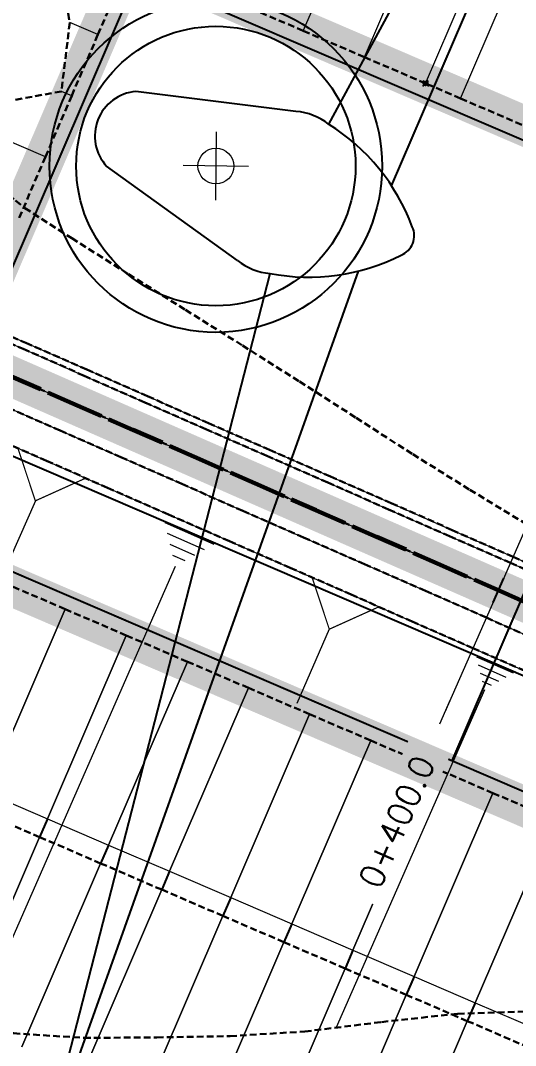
# Model space of a CAD drawing. Header units: metres. Extents: x 544752 to 548977, y 1840603 to 1844608.
# Drawn here: x 546561.9 to 546599.1, y 1842977.3 to 1843054.4 of the extents above; entities that cross this region are included whole.
import ezdxf

# ---------------------------------------------------------------- set-up
doc = ezdxf.new("R2010")
doc.units = ezdxf.units.M
doc.header["$MEASUREMENT"] = 0
for name, pattern in [('ACAD_ISO02W100', [15, 12, -3]), ('Anordnung Grundriss$0$GESTRICHELT', [0.75, 0.5, -0.25]), ('HIDDEN', [0.375, 0.25, -0.125])]:
    doc.linetypes.add(name, pattern=pattern)
doc.layers.add('Anordnung Grundriss$0$FBC-Windkraftstandort', color=7, linetype='Continuous')
doc.layers.add('C-ROAD', color=7, linetype='Continuous')
for name, color, linetype, lineweight in [('C-ROAD-CORR', 5, 'Continuous', 0), ('C-ROAD-LINK', 150, 'Continuous', 0), ('C-ROAD-MARK', 212, 'Continuous', 0), ('C-ROAD-SAMP', 150, 'HIDDEN', 0), ('C-ROAD-SAMP-TEXT', 11, 'Continuous', 0), ('C-TOPO-FEAT', 94, 'Continuous', 5), ('Line7', 7, 'Continuous', 20), ('Đường', 5, 'ACAD_ISO02W100', 5)]:
    doc.layers.add(name, color=color, linetype=linetype, lineweight=lineweight)

# ---------------------------------------------------------------- blocks, each defined once
blk = doc.blocks.new('TB')
at = {"layer": 'Anordnung Grundriss$0$FBC-Windkraftstandort', "color": 1, "ltscale": 0.2}
for points in [[(-10.81998777019106, 8.255675947305448), (15.12250261705123, 74.05831820332695), (-4.20496676957481, 8.20726143197406)], [(-1.788095016053546, 7.15279727616597), (7.801905503475439, -0.2599591668577119)], [(-13.55471174141638, 1.926911110070236), (-43.69617991058402, -62.06130993178796), (-8.986057330875326, -2.857254823657982)], [(-6.561823637711484, -3.894681809458248), (5.408672856611531, -5.798436468455307)]]:
    blk.add_lwpolyline(points, dxfattribs=at)
for radius in [12.5, 10.5]:
    blk.add_circle((-0.4049538253086098, -1.769394799566726e-07), radius, dxfattribs=at)
for centre, radius, start, end in [((-7.622540359406401, -6.806781822803728), 15.39809416823409, 77.17653577534355, 114.8721528543684), ((-4.732076631880034, 3.702092831966169), 4.535900013299203, 49.53072127350198, 83.32666914365502), ((-13.56934354316689, 5.688467169192322), 1.566850874988775, 109.753569203937, 203.5070986641775), ((-0.3943063239777871, 9.920973489072807), 15.39809416823409, 198.3885146922844, 236.0841317587088), ((5.255764486247074, -2.446054412040226), 3.355867467446221, 272.6115568943306, 40.6491106862503), ((-6.06643627073862, 0.6140852440266684), 4.535900013299203, 229.9339983899763, 263.7299463568506)]:
    blk.add_arc(centre, radius, start, end, dxfattribs=at)
at = {"layer": 'Defpoints', "color": 5, "linetype": 'Anordnung Grundriss$0$GESTRICHELT', "lineweight": 5, "ltscale": 0.2}
blk.add_circle((-0.4049538253086098, -1.769394799566726e-07), 105.7280000291212, dxfattribs=at)
at = {"layer": 'Line7', "color": 4, "lineweight": 5}
for p, q in [((-0.5244118781039901, -2.569911957706623), (-0.2854998004833647, 2.569911956798919)), ((-2.867927784586925, 0.1144851930557564), (2.058016105533909, -0.114485193032138))]:
    blk.add_line(p, q, dxfattribs=at)
at = {"layer": 'Line7', "color": 1}
blk.add_circle((-0.4049558392936774, 1.180922026833287e-11), 1.345282026622352, dxfattribs=at)
blk = doc.blocks.new('GFERFERF')
blk.add_lwpolyline([(467513.3739784134, 1441358.465170017), (467628.3739784134, 1441358.465170017), (467628.3739784134, 1441366.465170017), (467513.3739784134, 1441366.465170017)], close=True)
blk = doc.blocks.new('VƯERFEWRFER')
blk.add_lwpolyline([(467558.3739784134, 1441403.465170017), (467513.3739784134, 1441403.465170017), (467513.3739784134, 1441358.465170017), (467558.3739784134, 1441358.465170017)], close=True)
blk = doc.blocks.new('fcwdăed')
at = {"xscale": -1, "rotation": 19.89216182940478}
for name, p in [('GFERFERF', (1396356.812540187, 242240.5363757809, -3.31594075425429)), ('VƯERFEWRFER', (1396369.401823998, 242205.7439925189, -3.31594075425429))]:
    blk.add_blockref(name, p, dxfattribs=at)

msp = doc.modelspace()

# ---------------------------------------------------------------- linework, layer by layer
at = {"layer": 'C-ROAD', "color": 1, "linetype": 'ACAD_ISO02W100', "lineweight": 60, "ltscale": 0.1, "const_width": 3, "flags": 128}
for points in [[(546592.3027047494, 1843049.640661903), (546571.1078057286, 1843058.752731403)], [(546569.7941450139, 1843058.228999099), (546552.020755786, 1843016.887656167)], [(546612.9873086151, 1843040.747977499), (546592.3027047494, 1843049.640661903)]]:
    msp.add_lwpolyline(points, dxfattribs=at)
at = {"layer": 'C-ROAD', "color": 1, "linetype": 'ACAD_ISO02W100', "lineweight": 60, "ltscale": 0.2}
msp.add_polyline3d([(546510.2898239484, 1843048.314122995, 570.1356503180411), (546515.1539321676, 1843047.162433994, 569.4823669075547), (546519.9070991278, 1843045.6153916, 568.8290834970683), (546523.169546673, 1843044.294615997, 568.3691521608006), (546524.5246146634, 1843043.699853983, 568.1758000865818), (546529.1030162234, 1843041.690316933, 567.5225166760953), (546533.6814177835, 1843039.680779883, 566.8692332656088), (546538.2598193435, 1843037.671242833, 566.2159498551224), (546542.8382209035, 1843035.661705783, 565.562666444636), (546547.4166224636, 1843033.652168733, 564.9093830341495), (546551.9950240236, 1843031.642631683, 564.256099623663), (546556.5734255837, 1843029.633094633, 563.6028162131765), (546557.3531223484, 1843029.290872677, 563.4915627647889), (546561.1518271437, 1843027.623557583, 563.3878530993622), (546565.7302287037, 1843025.614020533, 563.2628566809576), (546570.3086302638, 1843023.604483483, 563.1378602625529), (546574.8870318237, 1843021.594946433, 563.0128638441482), (546579.4654333838, 1843019.585409384, 562.8878674257436), (546584.0438349439, 1843017.575872333, 562.762871007339), (546588.6222365039, 1843015.566335284, 562.6378745889343), (546593.200638064, 1843013.556798234, 562.5128781705297), (546597.779039624, 1843011.547261184, 562.3878817521249), (546602.357441184, 1843009.537724134, 562.2628853337203)], dxfattribs=at)
at = {"layer": 'C-ROAD-CORR', "color": 160, "linetype": 'Continuous'}
for p, q in [((546583.1157396538, 1843053.590303955, 563.5897972388234), (546586.2754532947, 1843060.939876031, 571.5897972388234)), ((546583.1157396538, 1843053.590303955, 563.5897972388234), (546586.2754532947, 1843060.939876031, 571.5897972388234)), ((546583.1157396538, 1843053.590303955, 563.5897972388234), (546586.2754532947, 1843060.939876031, 571.5897972388234)), ((546587.7092222016, 1843051.615482929, 563.4647972388235), (546590.8689358425, 1843058.965055005, 571.4647972388235)), ((546587.7092222016, 1843051.615482929, 563.4647972388235), (546590.8689358425, 1843058.965055005, 571.4647972388235)), ((546587.7092222016, 1843051.615482929, 563.4647972388235), (546590.8689358425, 1843058.965055005, 571.4647972388235)), ((546592.3027047497, 1843049.640661903, 563.339797238817), (546595.4624183903, 1843056.99023398, 571.3397972388236)), ((546592.3027047497, 1843049.640661903, 563.339797238817), (546595.4624183903, 1843056.99023398, 571.3397972388236)), ((546592.3027047497, 1843049.640661903, 563.339797238817), (546595.4624183903, 1843056.99023398, 571.3397972388236)), ((546594.9355994193, 1843048.508732981, 563.2681496750678), (546598.0953130599, 1843055.858305058, 571.2681496750678)), ((546594.9355994193, 1843048.508732981, 563.2681496750678), (546598.0953130599, 1843055.858305058, 571.2681496750678)), ((546594.9355994193, 1843048.508732981, 563.2681496750678), (546598.0953130599, 1843055.858305058, 571.2681496750678)), ((546567.6776966831, 1843053.306087935, 563.9415627647685), (546565.5583771117, 1843054.217221657, 566.2484394637728)), ((546567.6776966831, 1843053.306087935, 563.9415627647685), (546565.5583771117, 1843054.217221657, 566.2484394637728)), ((546567.6776966831, 1843053.306087935, 563.9415627647685), (546565.5583771117, 1843054.217221657, 566.2484394637728)), ((546567.6776966831, 1843053.306087935, 563.9415627647685), (546565.5583771117, 1843054.217221657, 566.2484394637728)), ((546565.7028756577, 1843048.712605387, 563.9415627647686), (546564.9336748666, 1843049.043298686, 563.3833800329256)), ((546565.7028756577, 1843048.712605387, 563.9415627647686), (546564.9336748666, 1843049.043298686, 563.3833800329256)), ((546565.7028756577, 1843048.712605387, 563.9415627647686), (546564.9336748666, 1843049.043298686, 563.3833800329256)), ((546565.7028756577, 1843048.712605387, 563.9415627647686), (546564.9336748666, 1843049.043298686, 563.3833800329256)), ((546563.7280546324, 1843044.119122839, 563.9415627647687), (546556.0633788602, 1843047.414305244, 558.3795694461543)), ((546563.7280546324, 1843044.119122839, 563.9415627647687), (546556.0633788602, 1843047.414305244, 558.3795694461543)), ((546563.7280546324, 1843044.119122839, 563.9415627647687), (546556.0633788602, 1843047.414305244, 558.3795694461543)), ((546563.7280546324, 1843044.119122839, 563.9415627647687), (546556.0633788602, 1843047.414305244, 558.3795694461543)), ((546562.9710932935, 1843018.26675894, 561.4769229938769), (546560.4842515695, 1843012.600896731, 557.3518572659156)), ((546576.423814622, 1843014.996718539, 562.7949730767959), (546572.7195783514, 1843016.622569817, 562.7949730767959)), ((546575.6898098751, 1843014.582577236, 562.3454910878667), (546572.9116326722, 1843015.801965695, 562.3454910878667)), ((546574.9558051283, 1843014.168435934, 561.8960090989374), (546573.1036869929, 1843014.981361574, 561.8960090989374)), ((546574.2218003814, 1843013.754294632, 561.4465271100081), (546573.2957413137, 1843014.160757452, 561.4465271100081)), ((546573.4877956345, 1843013.34015333, 560.9970451210788), (546558.5590879509, 1842979.327534082, 536.2339490910346)), ((546565.2112792467, 1843010.128313393, 563.5718681070715), (546559.2868161706, 1842996.34786575, 553.5718681070715)), ((546559.2868161706, 1842996.34786575, 553.5718681070715), (546565.2112792467, 1843010.128313393, 563.5718681070715)), ((546565.2112792467, 1843010.128313393, 563.5718681070715), (546559.2868161706, 1842996.34786575, 553.5718681070715)), ((546569.8047617946, 1843008.153492368, 563.4468681070712), (546563.8802987185, 1842994.373044724, 553.4468681070712)), ((546563.8802987185, 1842994.373044724, 553.4468681070712), (546569.8047617946, 1843008.153492368, 563.4468681070712)), ((546569.8047617946, 1843008.153492368, 563.4468681070712), (546563.8802987185, 1842994.373044724, 553.4468681070712)), ((546585.0664294888, 1843008.618486368, 560.9045549192265), (546582.6162830797, 1843003.036228434, 556.8403577962592)), ((546574.3982443425, 1843006.178671343, 563.3218681070709), (546568.4737812664, 1842992.398223699, 553.3218681070709)), ((546568.4737812664, 1842992.398223699, 553.3218681070709), (546574.3982443425, 1843006.178671343, 563.3218681070709)), ((546574.3982443425, 1843006.178671343, 563.3218681070709), (546568.4737812664, 1842992.398223699, 553.3218681070709)), ((546598.9154989881, 1843005.311164972, 562.2837935834183), (546596.1491239086, 1843006.525373281, 562.2837935834183)), ((546598.3673340516, 1843005.001878498, 561.9481141931343), (546596.2925527421, 1843005.912534729, 561.9481141931343)), ((546597.8191691152, 1843004.692592023, 561.6124348028503), (546596.4359815755, 1843005.299696177, 561.6124348028503)), ((546597.2710041788, 1843004.383305548, 561.2767554125663), (546596.5794104089, 1843004.686857625, 561.2767554125663)), ((546578.9917268904, 1843004.203850317, 563.1968681070707), (546573.0672638143, 1842990.423402674, 553.1968681070707)), ((546573.0672638143, 1842990.423402674, 553.1968681070707), (546578.9917268904, 1843004.203850317, 563.1968681070707)), ((546578.9917268904, 1843004.203850317, 563.1968681070707), (546573.0672638143, 1842990.423402674, 553.1968681070707)), ((546583.5852094382, 1843002.229029292, 563.0718681070705), (546577.6607463621, 1842988.448581648, 553.0718681070705)), ((546577.6607463621, 1842988.448581648, 553.0718681070705), (546583.5852094382, 1843002.229029292, 563.0718681070705)), ((546583.5852094382, 1843002.229029292, 563.0718681070705), (546577.6607463621, 1842988.448581648, 553.0718681070705)), ((546588.1786919861, 1843000.254208267, 562.9468681070703), (546582.25422891, 1842986.473760623, 552.9468681070703)), ((546582.25422891, 1842986.473760623, 552.9468681070703), (546588.1786919861, 1843000.254208267, 562.9468681070703)), ((546588.1786919861, 1843000.254208267, 562.9468681070703), (546582.25422891, 1842986.473760623, 552.9468681070703)), ((546592.772174534, 1842998.279387241, 562.8218681070699), (546586.8477114579, 1842984.498939597, 552.8218681070699)), ((546586.8477114579, 1842984.498939597, 552.8218681070699), (546592.772174534, 1842998.279387241, 562.8218681070699)), ((546592.772174534, 1842998.279387241, 562.8218681070699), (546586.8477114579, 1842984.498939597, 552.8218681070699)), ((546597.365657082, 1842996.304566216, 562.6968681070697), (546591.4411940058, 1842982.524118572, 552.6968681070697)), ((546591.4411940058, 1842982.524118572, 552.6968681070697), (546597.365657082, 1842996.304566216, 562.6968681070697)), ((546597.365657082, 1842996.304566216, 562.6968681070697), (546591.4411940058, 1842982.524118572, 552.6968681070697)), ((546563.8802987185, 1842994.373044724, 553.4468681070712), (546563.2878524109, 1842992.99499996, 553.4768681070711)), ((546563.8802987185, 1842994.373044724, 553.4468681070712), (546563.2878524109, 1842992.99499996, 553.4768681070711)), ((546601.9591396298, 1842994.32974519, 562.5718681070695), (546596.0346765537, 1842980.549297547, 552.5718681070695)), ((546596.0346765537, 1842980.549297547, 552.5718681070695), (546601.9591396298, 1842994.32974519, 562.5718681070695)), ((546601.9591396298, 1842994.32974519, 562.5718681070695), (546596.0346765537, 1842980.549297547, 552.5718681070695)), ((546563.2878524109, 1842992.99499996, 553.4768681070711), (546557.3633893348, 1842979.214552316, 543.4768681070711)), ((546557.3633893348, 1842979.214552316, 543.4768681070711), (546563.2878524109, 1842992.99499996, 553.4768681070711)), ((546563.2878524109, 1842992.99499996, 553.4768681070711), (546557.3633893348, 1842979.214552316, 543.4768681070711)), ((546568.4737812664, 1842992.398223699, 553.3218681070709), (546567.8813349588, 1842991.020178935, 553.3518681070709)), ((546568.4737812664, 1842992.398223699, 553.3218681070709), (546567.8813349588, 1842991.020178935, 553.3518681070709)), ((546567.8813349588, 1842991.020178935, 553.3518681070709), (546561.9568718827, 1842977.239731291, 543.3518681070709)), ((546561.9568718827, 1842977.239731291, 543.3518681070709), (546567.8813349588, 1842991.020178935, 553.3518681070709)), ((546567.8813349588, 1842991.020178935, 553.3518681070709), (546561.9568718827, 1842977.239731291, 543.3518681070709)), ((546573.0672638143, 1842990.423402674, 553.1968681070707), (546572.4748175067, 1842989.045357909, 553.2268681070707)), ((546573.0672638143, 1842990.423402674, 553.1968681070707), (546572.4748175067, 1842989.045357909, 553.2268681070707)), ((546572.4748175067, 1842989.045357909, 553.2268681070707), (546566.5503544306, 1842975.264910266, 543.2268681070707)), ((546566.5503544306, 1842975.264910266, 543.2268681070707), (546572.4748175067, 1842989.045357909, 553.2268681070707)), ((546572.4748175067, 1842989.045357909, 553.2268681070707), (546566.5503544306, 1842975.264910266, 543.2268681070707)), ((546577.6607463621, 1842988.448581648, 553.0718681070705), (546577.0683000545, 1842987.070536884, 553.1018681070705)), ((546577.6607463621, 1842988.448581648, 553.0718681070705), (546577.0683000545, 1842987.070536884, 553.1018681070705)), ((546577.0683000545, 1842987.070536884, 553.1018681070705), (546571.1438369784, 1842973.29008924, 543.1018681070705)), ((546571.1438369784, 1842973.29008924, 543.1018681070705), (546577.0683000545, 1842987.070536884, 553.1018681070705)), ((546577.0683000545, 1842987.070536884, 553.1018681070705), (546571.1438369784, 1842973.29008924, 543.1018681070705)), ((546582.25422891, 1842986.473760623, 552.9468681070703), (546581.6617826024, 1842985.095715859, 552.9768681070702)), ((546582.25422891, 1842986.473760623, 552.9468681070703), (546581.6617826024, 1842985.095715859, 552.9768681070702)), ((546581.6617826024, 1842985.095715859, 552.9768681070702), (546575.7373195263, 1842971.315268215, 542.9768681070702)), ((546575.7373195263, 1842971.315268215, 542.9768681070702), (546581.6617826024, 1842985.095715859, 552.9768681070702)), ((546581.6617826024, 1842985.095715859, 552.9768681070702), (546575.7373195263, 1842971.315268215, 542.9768681070702)), ((546586.8477114579, 1842984.498939597, 552.8218681070699), (546586.2552651503, 1842983.120894833, 552.8518681070699)), ((546586.8477114579, 1842984.498939597, 552.8218681070699), (546586.2552651503, 1842983.120894833, 552.8518681070699)), ((546586.2552651503, 1842983.120894833, 552.8518681070699), (546580.3308020742, 1842969.340447189, 542.8518681070699)), ((546580.3308020742, 1842969.340447189, 542.8518681070699), (546586.2552651503, 1842983.120894833, 552.8518681070699)), ((546586.2552651503, 1842983.120894833, 552.8518681070699), (546580.3308020742, 1842969.340447189, 542.8518681070699)), ((546591.4411940058, 1842982.524118572, 552.6968681070697), (546590.8487476982, 1842981.146073808, 552.7268681070697)), ((546591.4411940058, 1842982.524118572, 552.6968681070697), (546590.8487476982, 1842981.146073808, 552.7268681070697)), ((546590.8487476982, 1842981.146073808, 552.7268681070697), (546584.9242846221, 1842967.365626164, 542.7268681070697)), ((546584.9242846221, 1842967.365626164, 542.7268681070697), (546590.8487476982, 1842981.146073808, 552.7268681070697)), ((546590.8487476982, 1842981.146073808, 552.7268681070697), (546584.9242846221, 1842967.365626164, 542.7268681070697)), ((546596.0346765537, 1842980.549297547, 552.5718681070695), (546595.4422302461, 1842979.171252782, 552.6018681070694)), ((546596.0346765537, 1842980.549297547, 552.5718681070695), (546595.4422302461, 1842979.171252782, 552.6018681070694)), ((546595.4422302461, 1842979.171252782, 552.6018681070694), (546589.51776717, 1842965.390805139, 542.6018681070694)), ((546589.51776717, 1842965.390805139, 542.6018681070694), (546595.4422302461, 1842979.171252782, 552.6018681070694)), ((546595.4422302461, 1842979.171252782, 552.6018681070694), (546589.51776717, 1842965.390805139, 542.6018681070694))]:
    msp.add_line(p, q, dxfattribs=at)
at = {"layer": 'C-ROAD-CORR', "color": 5, "linetype": 'Anordnung Grundriss$0$GESTRICHELT', "lineweight": 30, "extrusion": (0.222938119189714, 0.5079280487408788, -0.8320502943418964), "const_width": 0.1, "elevation": 1057503.215783902}
msp.add_lwpolyline([(240248.5285570688, 1587270.750322237), (240245.7462795647, 1587267.040618898), (240242.9640020609, 1587270.750322237)], dxfattribs=at)
at = {"layer": 'C-ROAD-CORR', "color": 5, "linetype": 'Anordnung Grundriss$0$GESTRICHELT', "lineweight": 30, "extrusion": (0.2229381191722767, 0.5079280487588052, -0.8320502943356252), "const_width": 0.1, "elevation": 1057503.717310872}
msp.add_lwpolyline([(240224.3774461104, 1587270.415982993), (240221.63622331, 1587266.761019259), (240218.8950005094, 1587270.415982993)], dxfattribs=at)
at = {"layer": 'C-ROAD-CORR', "color": 1, "linetype": 'Anordnung Grundriss$0$GESTRICHELT', "lineweight": 30}
for points in [[(546612.9604910426, 1843097.691183741, 608.2927300756255), (546608.1721731345, 1843099.212812899, 607.9244312964876), (546603.3371318892, 1843100.62576242, 607.4378348672623), (546598.4944991714, 1843102.021053988, 606.9320177784693), (546593.5381427865, 1843103.151821494, 606.1382665790724), (546592.4999079177, 1843103.34889002, 605.935038580672), (546590.4454271956, 1843103.732517204, 605.5270032718356), (546581.0765554331, 1843101.799887237, 602.2117212999026), (546573.1077186902, 1843099.831204151, 599.110510714336), (546566.3474238915, 1843094.793202135, 595.7351468458039), (546563.4420546901, 1843082.013226568, 585.2413482876593), (546562.6071590261, 1843078.165254784, 581.8816259860539), (546563.177970663, 1843072.791869225, 578.2141790819768), (546562.7519351213, 1843068.500316593, 574.7778188044323), (546562.740509864, 1843065.337260554, 572.4179529329275), (546564.1960367286, 1843062.108874499, 570.7349624257695), (546564.4673319136, 1843060.51909216, 569.7397921524451), (546564.5552865973, 1843060.090962104, 569.4898924447388), (546565.5583771116, 1843054.217221657, 566.2484394637728)], [(546592.3027047494, 1843049.640661903, 563.3397972388236), (546587.7092222016, 1843051.615482929, 563.4647972388235), (546583.1157396538, 1843053.590303955, 563.5897972388234), (546578.522257106, 1843055.56512498, 563.7147972388233), (546573.9287745582, 1843057.539946006, 563.8397972388232), (546572.9809941716, 1843057.947413894, 563.865588682916), (546571.1078057287, 1843058.752731403, 563.9165627647726), (546570.9422753596, 1843058.807359153, 563.9209039692154), (546570.7697737601, 1843058.832412938, 563.9251132683565), (546570.5955423034, 1843058.827131512, 563.9290627647749), (546570.4248749241, 1843058.791675347, 563.9326324550157), (546570.3425068589, 1843058.762933293, 563.9341731654365), (546570.2629572642, 1843058.727121761, 563.9357138758526), (546570.1147091099, 1843058.635432183, 563.938213399868), (546569.9846349063, 1843058.519392554, 563.940055080292), (546569.8766868922, 1843058.382528679, 563.9411829585952), (546569.7941450138, 1843058.228999099, 563.9415627647686), (546569.6525177084, 1843057.899570483, 563.9415627647684), (546567.677696683, 1843053.306087935, 563.9415627647685)], [(546599.5290819672, 1843046.533911955, 563.1431496750679), (546594.9355994193, 1843048.508732981, 563.2681496750678), (546592.3027047499, 1843049.640661903, 563.339797238817)]]:
    msp.add_polyline3d(points, dxfattribs=at)
at = {"layer": 'C-ROAD-CORR', "color": 11, "linetype": 'Anordnung Grundriss$0$GESTRICHELT', "lineweight": 30}
for points in [[(546564.5552865973, 1843060.090962104, 569.4898924447388), (546565.5583771116, 1843054.217221657, 566.2484394637728), (546564.9336748666, 1843049.043298686, 563.3833800329256), (546556.0633788601, 1843047.414305244, 558.3795694461543), (546544.7683233784, 1843046.827759649, 552.646193758039), (546542.3350326542, 1843042.431381497, 552.3134979628028), (546540.4243241801, 1843037.810335806, 552.3600222505381), (546538.4107080176, 1843033.233531988, 552.331869945198), (546535.8999066666, 1843028.870477052, 551.9429273363118), (546533.4007632545, 1843024.892726908, 551.4596703990485), (546531.687342644, 1843021.502279471, 551.0814744407771), (546530.3563009577, 1843017.780490037, 550.5568286111123), (546530.2933916277, 1843017.567969676, 550.522238389762), (546529.3553282431, 1843013.707062351, 549.802836053823), (546529.0464543184, 1843009.30796481, 548.99913863796), (546529.1575253448, 1843007.011276189, 548.5626459609649), (546529.4523526886, 1843004.661282528, 548.0967757293935), (546530.6208285121, 1842999.834921255, 547.0593046277392), (546532.5063509085, 1842994.7821013, 545.7459277052527), (546533.8965479224, 1842987.462622556, 543.501876179733), (546537.5287413171, 1842980.646997075, 540.6312334398791), (546540.2655147465, 1842977.42259827, 539.2823278587857), (546543.6474178956, 1842972.629613598, 537.1122827916754)], [(546569.6525177084, 1843057.899570483, 563.9415627647684), (546567.677696683, 1843053.306087935, 563.9415627647685), (546565.7028756577, 1843048.712605387, 563.9415627647686), (546563.7280546323, 1843044.119122839, 563.9415627647687), (546561.753233607, 1843039.525640291, 563.9415627647688)], [(546540.8825128835, 1843056.087297514, 557.1202008230815), (546545.3272635416, 1843053.773258739, 556.68861176047), (546549.4175929506, 1843050.651729105, 556.8449213707095), (546553.4330044765, 1843047.359511324, 557.1255015321723), (546557.4537739962, 1843044.079500857, 557.397194084553), (546561.4875278807, 1843040.829073142, 557.6473487330173), (546562.1744717436, 1843040.275528866, 557.6899497952638), (546565.7065220107, 1843038.000685034, 558.0285551532726), (546569.9832140174, 1843035.303752104, 558.404021521146), (546574.2642166673, 1843032.616640269, 558.7723375801361), (546578.5489261266, 1843029.937973793, 559.1345049434694), (546582.8252838996, 1843027.240279366, 559.5105257239229), (546587.0854482522, 1843024.505690878, 559.9134074511579), (546591.3447699572, 1843021.769182557, 560.3176869255288), (546595.6315164574, 1843019.095157145, 560.6764753336654), (546599.9434467303, 1843016.478508842, 560.9934899865158)], [(546592.3027047494, 1843049.640661903, 563.3397972388236), (546587.7092222016, 1843051.615482929, 563.4647972388235), (546583.1157396538, 1843053.590303955, 563.5897972388234), (546578.522257106, 1843055.56512498, 563.7147972388233)], [(546599.5290819672, 1843046.533911955, 563.1431496750679), (546594.9355994193, 1843048.508732981, 563.2681496750678), (546592.3027047499, 1843049.640661903, 563.339797238817)], [(546520.8649011556, 1843048.19320371, 569.1915834970683), (546524.2747920504, 1843046.812736855, 568.7316521608006), (546525.629860041, 1843046.217974841, 568.5383000865819), (546530.2082616009, 1843044.208437791, 567.8850166760953), (546534.786663161, 1843042.198900741, 567.2317332656089), (546539.365064721, 1843040.189363691, 566.5784498551225), (546543.943466281, 1843038.179826641, 565.925166444636), (546548.5218678411, 1843036.170289591, 565.2718830341496), (546553.1002694011, 1843034.160752541, 564.618599623663), (546557.6786709612, 1843032.151215491, 563.9653162131766), (546558.458367726, 1843031.808993535, 563.854062764789), (546562.2570725213, 1843030.141678441, 563.7503530993623), (546566.8354740812, 1843028.132141392, 563.6253566809577), (546571.4138756413, 1843026.122604341, 563.5003602625529), (546575.9922772013, 1843024.113067291, 563.3753638441483), (546580.5706787613, 1843022.103530242, 563.2503674257437), (546585.1490803214, 1843020.093993192, 563.125371007339), (546589.7274818814, 1843018.084456142, 563.0003745889344), (546594.3058834415, 1843016.074919092, 562.8753781705298), (546598.8842850015, 1843014.065382042, 562.750381752125), (546603.4626865615, 1843012.055844992, 562.6253853337204)], [(546513.8705910378, 1843042.589083413, 569.7648669075547), (546518.252713807, 1843041.162807046, 569.1115834970683), (546521.2604864755, 1843039.945134514, 568.6516521608006), (546522.615554466, 1843039.350372501, 568.4583000865819), (546527.193956026, 1843037.340835451, 567.8050166760953), (546531.7723575861, 1843035.331298401, 567.1517332656089), (546536.350759146, 1843033.321761351, 566.4984498551224), (546540.9291607061, 1843031.312224301, 565.845166444636), (546545.5075622662, 1843029.302687251, 565.1918830341496), (546550.0859638262, 1843027.293150201, 564.538599623663), (546554.6643653862, 1843025.283613151, 563.8853162131766), (546555.444062151, 1843024.941391195, 563.7740627647889), (546559.2427669463, 1843023.274076101, 563.6703530993623), (546563.8211685063, 1843021.264539051, 563.5453566809576), (546568.3995700664, 1843019.255002001, 563.4203602625529), (546572.9779716263, 1843017.245464951, 563.2953638441483), (546577.5563731864, 1843015.235927901, 563.1703674257436), (546582.1347747465, 1843013.226390851, 563.045371007339), (546586.7131763065, 1843011.216853802, 562.9203745889344), (546591.2915778665, 1843009.207316752, 562.7953781705297), (546595.8699794266, 1843007.197779702, 562.670381752125), (546600.4483809866, 1843005.188242652, 562.5453853337203)], [(546560.6177966986, 1843012.103134419, 563.6968681070717), (546565.2112792465, 1843010.128313394, 563.5718681070715), (546569.8047617944, 1843008.153492368, 563.4468681070712), (546574.3982443423, 1843006.178671343, 563.3218681070709), (546578.9917268901, 1843004.203850317, 563.1968681070707), (546583.585209438, 1843002.229029292, 563.0718681070705), (546588.1786919859, 1843000.254208267, 562.9468681070703), (546592.7721745338, 1842998.279387241, 562.8218681070699), (546597.3656570817, 1842996.304566216, 562.6968681070697), (546601.9591396296, 1842994.329745191, 562.5718681070695)], [(546558.6943698628, 1842994.969820986, 553.6018681070715), (546563.2878524107, 1842992.99499996, 553.4768681070711), (546567.8813349586, 1842991.020178935, 553.3518681070709), (546572.4748175064, 1842989.045357909, 553.2268681070707), (546577.0683000543, 1842987.070536884, 553.1018681070705), (546581.6617826022, 1842985.095715859, 552.9768681070702), (546586.2552651501, 1842983.120894833, 552.8518681070699), (546590.848747698, 1842981.146073808, 552.7268681070697), (546595.4422302459, 1842979.171252783, 552.6018681070694), (546600.0357127938, 1842977.196431757, 552.4768681070692)], [(546561.3220660336, 1842978.248713759, 536.2415993407658), (546566.6299062514, 1842977.901083409, 537.3265642876789), (546572.1069242371, 1842977.93889694, 538.6921540147998), (546577.6081288699, 1842978.03181579, 540.0978635082614), (546583.2228840406, 1842978.383440973, 541.6919257334191), (546588.9952717625, 1842979.094206147, 543.5474620317977), (546594.7312429537, 1842979.722002211, 545.3425921604966), (546600.272669417, 1842979.906559925, 546.8150198908478)]]:
    msp.add_polyline3d(points, dxfattribs=at)
at = {"layer": 'C-ROAD-CORR', "color": 92, "linetype": 'Anordnung Grundriss$0$GESTRICHELT', "lineweight": 30}
for points in [[(546540.8825128835, 1843056.087297514, 557.1202008230815), (546545.3272635416, 1843053.773258739, 556.68861176047), (546549.4175929506, 1843050.651729105, 556.8449213707095), (546553.4330044765, 1843047.359511324, 557.1255015321723), (546557.4537739962, 1843044.079500857, 557.397194084553), (546561.4875278807, 1843040.829073142, 557.6473487330173), (546562.1744717436, 1843040.275528866, 557.6899497952638), (546565.7065220107, 1843038.000685034, 558.0285551532726), (546569.9832140174, 1843035.303752104, 558.404021521146), (546574.2642166673, 1843032.616640269, 558.7723375801361), (546578.5489261266, 1843029.937973793, 559.1345049434694), (546582.8252838996, 1843027.240279366, 559.5105257239229), (546587.0854482522, 1843024.505690878, 559.9134074511579), (546591.3447699572, 1843021.769182557, 560.3176869255288), (546595.6315164574, 1843019.095157145, 560.6764753336654), (546599.9434467303, 1843016.478508842, 560.9934899865158), (546604.2526503742, 1843013.855648361, 561.3150274533954), (546608.6352270654, 1843011.399956369, 561.5148568763856), (546613.0383350936, 1843008.991041672, 561.6806298032433), (546617.4635398065, 1843006.632470657, 561.8097497035255), (546621.902155866, 1843004.304455203, 561.9166234409277), (546626.3573606667, 1843002.014234482, 561.9959804898577)], [(546564.9336748666, 1843049.043298686, 563.3833800329256), (546556.0633788601, 1843047.414305244, 558.3795694461543), (546544.7683233784, 1843046.827759649, 552.646193758039), (546542.3350326542, 1843042.431381497, 552.3134979628028), (546540.4243241801, 1843037.810335806, 552.3600222505381), (546538.4107080176, 1843033.233531988, 552.331869945198), (546535.8999066666, 1843028.870477052, 551.9429273363118), (546533.4007632545, 1843024.892726908, 551.4596703990485), (546531.687342644, 1843021.502279471, 551.0814744407771), (546530.3563009577, 1843017.780490037, 550.5568286111123), (546530.2933916277, 1843017.567969676, 550.522238389762), (546529.3553282431, 1843013.707062351, 549.802836053823), (546529.0464543184, 1843009.30796481, 548.99913863796), (546529.1575253448, 1843007.011276189, 548.5626459609649), (546529.4523526886, 1843004.661282528, 548.0967757293935), (546530.6208285121, 1842999.834921255, 547.0593046277392), (546532.5063509085, 1842994.7821013, 545.7459277052527), (546533.8965479224, 1842987.462622556, 543.501876179733), (546537.5287413171, 1842980.646997075, 540.6312334398791), (546540.2655147465, 1842977.42259827, 539.2823278587857), (546543.6474178956, 1842972.629613598, 537.1122827916754)], [(546520.8649011556, 1843048.19320371, 569.1915834970683), (546524.2747920504, 1843046.812736855, 568.7316521608006), (546525.629860041, 1843046.217974841, 568.5383000865819), (546530.2082616009, 1843044.208437791, 567.8850166760953), (546534.786663161, 1843042.198900741, 567.2317332656089), (546539.365064721, 1843040.189363691, 566.5784498551225), (546543.943466281, 1843038.179826641, 565.925166444636), (546548.5218678411, 1843036.170289591, 565.2718830341496), (546553.1002694011, 1843034.160752541, 564.618599623663), (546557.6786709612, 1843032.151215491, 563.9653162131766), (546558.458367726, 1843031.808993535, 563.854062764789), (546562.2570725213, 1843030.141678441, 563.7503530993623), (546566.8354740812, 1843028.132141392, 563.6253566809577), (546571.4138756413, 1843026.122604341, 563.5003602625529), (546575.9922772013, 1843024.113067291, 563.3753638441483), (546580.5706787613, 1843022.103530242, 563.2503674257437), (546585.1490803214, 1843020.093993192, 563.125371007339), (546589.7274818814, 1843018.084456142, 563.0003745889344), (546594.3058834415, 1843016.074919092, 562.8753781705298), (546598.8842850015, 1843014.065382042, 562.750381752125), (546603.4626865615, 1843012.055844992, 562.6253853337204)], [(546565.7028756577, 1843048.712605387, 563.9415627647686), (546563.7280546323, 1843044.119122839, 563.9415627647687), (546561.753233607, 1843039.525640291, 563.9415627647688)], [(546513.8705910378, 1843042.589083413, 569.7648669075547), (546518.252713807, 1843041.162807046, 569.1115834970683), (546521.2604864755, 1843039.945134514, 568.6516521608006), (546522.615554466, 1843039.350372501, 568.4583000865819), (546527.193956026, 1843037.340835451, 567.8050166760953), (546531.7723575861, 1843035.331298401, 567.1517332656089), (546536.350759146, 1843033.321761351, 566.4984498551224), (546540.9291607061, 1843031.312224301, 565.845166444636), (546545.5075622662, 1843029.302687251, 565.1918830341496), (546550.0859638262, 1843027.293150201, 564.538599623663), (546554.6643653862, 1843025.283613151, 563.8853162131766), (546555.444062151, 1843024.941391195, 563.7740627647889), (546559.2427669463, 1843023.274076101, 563.6703530993623), (546563.8211685063, 1843021.264539051, 563.5453566809576), (546568.3995700664, 1843019.255002001, 563.4203602625529), (546572.9779716263, 1843017.245464951, 563.2953638441483), (546577.5563731864, 1843015.235927901, 563.1703674257436), (546582.1347747465, 1843013.226390851, 563.045371007339), (546586.7131763065, 1843011.216853802, 562.9203745889344), (546591.2915778665, 1843009.207316752, 562.7953781705297), (546595.8699794266, 1843007.197779702, 562.670381752125), (546600.4483809866, 1843005.188242652, 562.5453853337203)], [(546560.6177966986, 1843012.103134419, 563.6968681070717), (546565.2112792465, 1843010.128313394, 563.5718681070715), (546569.8047617944, 1843008.153492368, 563.4468681070712), (546574.3982443423, 1843006.178671343, 563.3218681070709), (546578.9917268901, 1843004.203850317, 563.1968681070707), (546583.585209438, 1843002.229029292, 563.0718681070705), (546588.1786919859, 1843000.254208267, 562.9468681070703), (546592.7721745338, 1842998.279387241, 562.8218681070699), (546597.3656570817, 1842996.304566216, 562.6968681070697), (546601.9591396296, 1842994.329745191, 562.5718681070695)]]:
    msp.add_polyline3d(points, dxfattribs=at)
at = {"layer": 'C-ROAD-CORR', "color": 5, "linetype": 'Anordnung Grundriss$0$GESTRICHELT', "lineweight": 30}
for points in [[(546505.5928886773, 1843051.299276245, 571.1714337285276), (546510.7178623306, 1843050.52303294, 570.5181503180412), (546515.7618305975, 1843049.328757954, 569.8648669075548), (546520.6907553324, 1843047.724510599, 569.2115834970683), (546524.0738383455, 1843046.354896699, 568.7516521608006), (546525.428906336, 1843045.760134685, 568.5583000865819), (546530.0073078959, 1843043.750597635, 567.9050166760953), (546534.585709456, 1843041.741060585, 567.2517332656089), (546539.164111016, 1843039.731523535, 566.5984498551225), (546543.742512576, 1843037.721986485, 565.945166444636), (546548.3209141361, 1843035.712449435, 565.2918830341496), (546552.8993156961, 1843033.702912385, 564.638599623663), (546557.4777172562, 1843031.693375335, 563.9853162131766), (546558.257414021, 1843031.351153379, 563.874062764789), (546562.0561188163, 1843029.683838285, 563.7703530993623), (546566.6345203762, 1843027.674301235, 563.6453566809577), (546571.2129219363, 1843025.664764185, 563.5203602625529), (546575.7913234963, 1843023.655227135, 563.3953638441483), (546580.3697250563, 1843021.645690086, 563.2703674257436), (546584.9481266164, 1843019.636153036, 563.145371007339), (546589.5265281764, 1843017.626615986, 563.0203745889344), (546594.1049297365, 1843015.617078936, 562.8953781705297), (546598.6833312965, 1843013.607541886, 562.770381752125), (546603.2617328565, 1843011.598004836, 562.6453853337204)], [(546509.8617855662, 1843046.10521305, 570.5181503180412), (546514.5460337376, 1843044.996110035, 569.8648669075548), (546519.1234429232, 1843043.506272601, 569.2115834970683), (546522.2652550004, 1843042.234335294, 568.7516521608006), (546523.6203229909, 1843041.639573281, 568.5583000865819), (546528.1987245509, 1843039.630036231, 567.9050166760953), (546532.777126111, 1843037.620499181, 567.2517332656089), (546537.3555276709, 1843035.610962131, 566.5984498551225), (546541.933929231, 1843033.601425081, 565.945166444636), (546546.5123307911, 1843031.591888031, 565.2918830341496), (546551.0907323511, 1843029.582350981, 564.638599623663), (546555.6691339111, 1843027.572813931, 563.9853162131766), (546556.4488306759, 1843027.230591975, 563.874062764789), (546560.2475354712, 1843025.563276881, 563.7703530993623), (546564.8259370312, 1843023.553739831, 563.6453566809577), (546569.4043385913, 1843021.544202781, 563.5203602625529), (546573.9827401512, 1843019.534665731, 563.3953638441483), (546578.5611417113, 1843017.525128681, 563.2703674257436), (546583.1395432714, 1843015.515591631, 563.145371007339), (546587.7179448314, 1843013.506054582, 563.0203745889344), (546592.2963463914, 1843011.496517532, 562.8953781705297), (546596.8747479515, 1843009.486980482, 562.770381752125), (546601.4531495115, 1843007.477443432, 562.6453853337204)]]:
    msp.add_polyline3d(points, dxfattribs=at)
at = {"layer": 'C-ROAD-CORR', "color": 160, "linetype": 'Anordnung Grundriss$0$GESTRICHELT', "lineweight": 30}
for points in [[(546505.5928886773, 1843051.299276245, 571.0214337285277), (546510.7178623306, 1843050.52303294, 570.3681503180412), (546515.7618305975, 1843049.328757954, 569.7148669075548), (546520.6907553324, 1843047.724510599, 569.0615834970683), (546524.0738383455, 1843046.354896699, 568.6016521608007), (546525.428906336, 1843045.760134685, 568.4083000865819), (546530.0073078959, 1843043.750597635, 567.7550166760954), (546534.585709456, 1843041.741060585, 567.1017332656089), (546539.164111016, 1843039.731523535, 566.4484498551225), (546543.742512576, 1843037.721986485, 565.795166444636), (546548.3209141361, 1843035.712449435, 565.1418830341496), (546552.8993156961, 1843033.702912385, 564.488599623663), (546557.4777172562, 1843031.693375335, 563.8353162131766), (546558.257414021, 1843031.351153379, 563.724062764789), (546562.0561188163, 1843029.683838285, 563.6203530993623), (546566.6345203762, 1843027.674301235, 563.4953566809577), (546571.2129219363, 1843025.664764185, 563.3703602625529), (546575.7913234963, 1843023.655227135, 563.2453638441483), (546580.3697250563, 1843021.645690086, 563.1203674257437), (546584.9481266164, 1843019.636153036, 562.995371007339), (546589.5265281764, 1843017.626615986, 562.8703745889344), (546594.1049297365, 1843015.617078936, 562.7453781705298), (546598.6833312965, 1843013.607541886, 562.620381752125), (546603.2617328565, 1843011.598004836, 562.4953853337204)], [(546509.8617855662, 1843046.10521305, 570.3681503180412), (546514.5460337376, 1843044.996110035, 569.7148669075548), (546519.1234429232, 1843043.506272601, 569.0615834970683), (546522.2652550004, 1843042.234335294, 568.6016521608007), (546523.6203229909, 1843041.639573281, 568.4083000865819), (546528.1987245509, 1843039.630036231, 567.7550166760954), (546532.777126111, 1843037.620499181, 567.1017332656089), (546537.3555276709, 1843035.610962131, 566.4484498551225), (546541.933929231, 1843033.601425081, 565.795166444636), (546546.5123307911, 1843031.591888031, 565.1418830341496), (546551.0907323511, 1843029.582350981, 564.488599623663), (546555.6691339111, 1843027.572813931, 563.8353162131766), (546556.4488306759, 1843027.230591975, 563.724062764789), (546560.2475354712, 1843025.563276881, 563.6203530993623), (546564.8259370312, 1843023.553739831, 563.4953566809577), (546569.4043385913, 1843021.544202781, 563.3703602625529), (546573.9827401512, 1843019.534665731, 563.2453638441483), (546578.5611417113, 1843017.525128681, 563.1203674257437), (546583.1395432714, 1843015.515591631, 562.995371007339), (546587.7179448314, 1843013.506054582, 562.8703745889344), (546592.2963463914, 1843011.496517532, 562.7453781705298), (546596.8747479515, 1843009.486980482, 562.620381752125), (546601.4531495115, 1843007.477443432, 562.4953853337204)]]:
    msp.add_polyline3d(points, dxfattribs=at)
at = {"layer": 'C-ROAD-CORR', "color": 150, "linetype": 'Anordnung Grundriss$0$GESTRICHELT', "lineweight": 30}
msp.add_polyline3d([(546510.2898239484, 1843048.314122995, 570.5856503180412), (546515.1539321676, 1843047.162433994, 569.9323669075548), (546519.9070991278, 1843045.6153916, 569.2790834970683), (546523.169546673, 1843044.294615997, 568.8191521608006), (546524.5246146634, 1843043.699853983, 568.6258000865819), (546529.1030162234, 1843041.690316933, 567.9725166760953), (546533.6814177835, 1843039.680779883, 567.3192332656089), (546538.2598193435, 1843037.671242833, 566.6659498551224), (546542.8382209035, 1843035.661705783, 566.012666444636), (546547.4166224636, 1843033.652168733, 565.3593830341496), (546551.9950240236, 1843031.642631683, 564.706099623663), (546556.5734255837, 1843029.633094633, 564.0528162131766), (546557.3531223484, 1843029.290872677, 563.941562764789), (546561.1518271437, 1843027.623557583, 563.8378530993623), (546565.7302287037, 1843025.614020533, 563.7128566809577), (546570.3086302638, 1843023.604483483, 563.5878602625529), (546574.8870318237, 1843021.594946433, 563.4628638441483), (546579.4654333838, 1843019.585409384, 563.3378674257436), (546584.0438349439, 1843017.575872333, 563.212871007339), (546588.6222365039, 1843015.566335284, 563.0878745889344), (546593.200638064, 1843013.556798234, 562.9628781705297), (546597.779039624, 1843011.547261184, 562.837881752125), (546602.357441184, 1843009.537724134, 562.7128853337204)], dxfattribs=at)
msp.add_polyline3d([(546510.2898239484, 1843048.314122995, 570.5856503180412), (546515.1539321676, 1843047.162433994, 569.9323669075548), (546519.9070991278, 1843045.6153916, 569.2790834970683), (546523.169546673, 1843044.294615997, 568.8191521608006), (546524.5246146634, 1843043.699853983, 568.6258000865819), (546529.1030162234, 1843041.690316933, 567.9725166760953), (546533.6814177835, 1843039.680779883, 567.3192332656089), (546538.2598193435, 1843037.671242833, 566.6659498551224), (546542.8382209035, 1843035.661705783, 566.012666444636), (546547.4166224636, 1843033.652168733, 565.3593830341496), (546551.9950240236, 1843031.642631683, 564.706099623663), (546556.5734255837, 1843029.633094633, 564.0528162131766), (546557.3531223484, 1843029.290872677, 563.941562764789), (546561.1518271437, 1843027.623557583, 563.8378530993623), (546565.7302287037, 1843025.614020533, 563.7128566809577), (546570.3086302638, 1843023.604483483, 563.5878602625529), (546574.8870318237, 1843021.594946433, 563.4628638441483), (546579.4654333838, 1843019.585409384, 563.3378674257436), (546584.0438349439, 1843017.575872333, 563.212871007339), (546588.6222365039, 1843015.566335284, 563.0878745889344), (546593.200638064, 1843013.556798234, 562.9628781705297), (546597.779039624, 1843011.547261184, 562.837881752125), (546602.357441184, 1843009.537724134, 562.7128853337204)], dxfattribs=at)
at = {"layer": 'C-ROAD-LINK', "color": 83, "linetype": 'Continuous', "lineweight": -3}
for p, q in [((546563.8802987185, 1842994.373044724, 553.4468681070712), (546563.2878524109, 1842992.99499996, 553.4768681070711)), ((546568.4737812664, 1842992.398223699, 553.3218681070709), (546567.8813349588, 1842991.020178935, 553.3518681070709)), ((546573.0672638143, 1842990.423402674, 553.1968681070707), (546572.4748175067, 1842989.045357909, 553.2268681070707)), ((546577.6607463621, 1842988.448581648, 553.0718681070705), (546577.0683000545, 1842987.070536884, 553.1018681070705)), ((546582.25422891, 1842986.473760623, 552.9468681070703), (546581.6617826024, 1842985.095715859, 552.9768681070702)), ((546586.8477114579, 1842984.498939597, 552.8218681070699), (546586.2552651503, 1842983.120894833, 552.8518681070699)), ((546591.4411940058, 1842982.524118572, 552.6968681070697), (546590.8487476982, 1842981.146073808, 552.7268681070697)), ((546596.0346765537, 1842980.549297547, 552.5718681070695), (546595.4422302461, 1842979.171252782, 552.6018681070694))]:
    msp.add_line(p, q, dxfattribs=at)
at = {"layer": 'C-ROAD-MARK', "color": 212, "linetype": 'Continuous', "lineweight": -3}
for p, q in [((546592.090572715, 1843049.428529869), (546592.5148367838, 1843049.852793938)), ((546592.090572715, 1843049.852793938), (546592.5148367838, 1843049.428529869))]:
    msp.add_line(p, q, dxfattribs=at)
msp.add_circle((546592.3027047494, 1843049.640661903), 0.15, dxfattribs=at)
at = {"layer": 'C-ROAD-SAMP', "color": 1, "linetype": 'Continuous', "lineweight": 13}
msp.add_lwpolyline([(546601.798113724, 1843020.704064304), (546597.7790396241, 1843011.547261184), (546593.7599655243, 1843002.390458064)], dxfattribs=at)
at = {"layer": 'C-ROAD-SAMP-TEXT', "color": 1, "linetype": 'Continuous', "lineweight": -3}
msp.add_line((546597.3771322141, 1843010.631580872), (546598.1809470342, 1843012.462941496), dxfattribs=at)
at = {"layer": 'C-ROAD-SAMP-TEXT', "color": 4, "linetype": 'Continuous', "lineweight": 5}
msp.add_line((546594.1618729343, 1843003.306138376), (546593.3580581143, 1843001.474777752), dxfattribs=at)
at = {"layer": 'C-TOPO-FEAT', "color": 94, "linetype": 'Continuous', "lineweight": 0, "ltscale": 2}
for points in [[(546505.5928886773, 1843051.299276245, 570.7214337285276), (546510.7178623306, 1843050.52303294, 570.0681503180411), (546515.7618305975, 1843049.328757954, 569.4148669075547), (546520.6907553324, 1843047.724510599, 568.7615834970683), (546524.0738383455, 1843046.354896699, 568.3016521608006), (546525.428906336, 1843045.760134685, 568.1083000865818), (546530.0073078959, 1843043.750597635, 567.4550166760953), (546534.585709456, 1843041.741060585, 566.8017332656088), (546539.164111016, 1843039.731523535, 566.1484498551224), (546543.742512576, 1843037.721986485, 565.495166444636), (546548.3209141361, 1843035.712449435, 564.8418830341495), (546552.8993156961, 1843033.702912385, 564.188599623663), (546557.4777172562, 1843031.693375335, 563.5353162131765), (546558.257414021, 1843031.351153379, 563.4240627647889), (546562.0561188163, 1843029.683838285, 563.3203530993623), (546566.6345203762, 1843027.674301235, 563.1953566809576), (546571.2129219363, 1843025.664764185, 563.0703602625529), (546575.7913234963, 1843023.655227135, 562.9453638441482), (546580.3697250563, 1843021.645690086, 562.8203674257436), (546584.9481266164, 1843019.636153036, 562.695371007339), (546589.5265281764, 1843017.626615986, 562.5703745889343), (546594.1049297365, 1843015.617078936, 562.4453781705297), (546598.6833312965, 1843013.607541886, 562.320381752125), (546603.2617328565, 1843011.598004836, 562.1953853337203)], [(546505.6473975236, 1843051.79629615, 571.1514337285276), (546510.8129819711, 1843051.013901816, 570.4981503180412), (546515.8969191374, 1843049.810163279, 569.8448669075548), (546520.8649011556, 1843048.19320371, 569.1915834970683), (546524.2747920504, 1843046.812736855, 568.7316521608006), (546525.629860041, 1843046.217974841, 568.5383000865819), (546530.2082616009, 1843044.208437791, 567.8850166760953), (546534.786663161, 1843042.198900741, 567.2317332656089), (546539.365064721, 1843040.189363691, 566.5784498551225), (546543.943466281, 1843038.179826641, 565.925166444636), (546548.5218678411, 1843036.170289591, 565.2718830341496), (546553.1002694011, 1843034.160752541, 564.618599623663), (546557.6786709612, 1843032.151215491, 563.9653162131766), (546558.458367726, 1843031.808993535, 563.854062764789), (546562.2570725213, 1843030.141678441, 563.7503530993623), (546566.8354740812, 1843028.132141392, 563.6253566809577), (546571.4138756413, 1843026.122604341, 563.5003602625529), (546575.9922772013, 1843024.113067291, 563.3753638441483), (546580.5706787613, 1843022.103530242, 563.2503674257437), (546585.1490803214, 1843020.093993192, 563.125371007339), (546589.7274818814, 1843018.084456142, 563.0003745889344), (546594.3058834415, 1843016.074919092, 562.8753781705298), (546598.8842850015, 1843014.065382042, 562.750381752125), (546603.4626865615, 1843012.055844992, 562.6253853337204)], [(546510.2898239484, 1843048.314122995, 570.4356503180412), (546515.1539321676, 1843047.162433994, 569.7823669075548), (546519.9070991278, 1843045.6153916, 569.1290834970683), (546523.169546673, 1843044.294615997, 568.6691521608006), (546524.5246146634, 1843043.699853983, 568.4758000865819), (546529.1030162234, 1843041.690316933, 567.8225166760953), (546533.6814177835, 1843039.680779883, 567.1692332656089), (546538.2598193435, 1843037.671242833, 566.5159498551225), (546542.8382209035, 1843035.661705783, 565.862666444636), (546547.4166224636, 1843033.652168733, 565.2093830341496), (546551.9950240236, 1843031.642631683, 564.556099623663), (546556.5734255837, 1843029.633094633, 563.9028162131766), (546557.3531223484, 1843029.290872677, 563.791562764789), (546561.1518271437, 1843027.623557583, 563.6878530993623), (546565.7302287037, 1843025.614020533, 563.5628566809577), (546570.3086302638, 1843023.604483483, 563.4378602625529), (546574.8870318237, 1843021.594946433, 563.3128638441483), (546579.4654333838, 1843019.585409384, 563.1878674257437), (546584.0438349439, 1843017.575872333, 563.062871007339), (546588.6222365039, 1843015.566335284, 562.9378745889344), (546593.200638064, 1843013.556798234, 562.8128781705298), (546597.779039624, 1843011.547261184, 562.687881752125), (546602.357441184, 1843009.537724134, 562.5628853337204)], [(546510.2898239484, 1843048.314122995, 570.4356503180412), (546515.1539321676, 1843047.162433994, 569.7823669075548), (546519.9070991278, 1843045.6153916, 569.1290834970683), (546523.169546673, 1843044.294615997, 568.6691521608006), (546524.5246146634, 1843043.699853983, 568.4758000865819), (546529.1030162234, 1843041.690316933, 567.8225166760953), (546533.6814177835, 1843039.680779883, 567.1692332656089), (546538.2598193435, 1843037.671242833, 566.5159498551225), (546542.8382209035, 1843035.661705783, 565.862666444636), (546547.4166224636, 1843033.652168733, 565.2093830341496), (546551.9950240236, 1843031.642631683, 564.556099623663), (546556.5734255837, 1843029.633094633, 563.9028162131766), (546557.3531223484, 1843029.290872677, 563.791562764789), (546561.1518271437, 1843027.623557583, 563.6878530993623), (546565.7302287037, 1843025.614020533, 563.5628566809577), (546570.3086302638, 1843023.604483483, 563.4378602625529), (546574.8870318237, 1843021.594946433, 563.3128638441483), (546579.4654333838, 1843019.585409384, 563.1878674257437), (546584.0438349439, 1843017.575872333, 563.062871007339), (546588.6222365039, 1843015.566335284, 562.9378745889344), (546593.200638064, 1843013.556798234, 562.8128781705298), (546597.779039624, 1843011.547261184, 562.687881752125), (546602.357441184, 1843009.537724134, 562.5628853337204)], [(546510.2898239484, 1843048.314122995, 570.1356503180411), (546515.1539321676, 1843047.162433994, 569.4823669075547), (546519.9070991278, 1843045.6153916, 568.8290834970683), (546523.169546673, 1843044.294615997, 568.3691521608006), (546524.5246146634, 1843043.699853983, 568.1758000865818), (546529.1030162234, 1843041.690316933, 567.5225166760953), (546533.6814177835, 1843039.680779883, 566.8692332656088), (546538.2598193435, 1843037.671242833, 566.2159498551224), (546542.8382209035, 1843035.661705783, 565.562666444636), (546547.4166224636, 1843033.652168733, 564.9093830341495), (546551.9950240236, 1843031.642631683, 564.256099623663), (546556.5734255837, 1843029.633094633, 563.6028162131765), (546557.3531223484, 1843029.290872677, 563.4915627647889), (546561.1518271437, 1843027.623557583, 563.3878530993622), (546565.7302287037, 1843025.614020533, 563.2628566809576), (546570.3086302638, 1843023.604483483, 563.1378602625529), (546574.8870318237, 1843021.594946433, 563.0128638441482), (546579.4654333838, 1843019.585409384, 562.8878674257436), (546584.0438349439, 1843017.575872333, 562.762871007339), (546588.6222365039, 1843015.566335284, 562.6378745889343), (546593.200638064, 1843013.556798234, 562.5128781705297), (546597.779039624, 1843011.547261184, 562.3878817521249), (546602.357441184, 1843009.537724134, 562.2628853337203)], [(546509.8617855662, 1843046.10521305, 570.0681503180411), (546514.5460337376, 1843044.996110035, 569.4148669075547), (546519.1234429232, 1843043.506272601, 568.7615834970683), (546522.2652550004, 1843042.234335294, 568.3016521608006), (546523.6203229909, 1843041.639573281, 568.1083000865818), (546528.1987245509, 1843039.630036231, 567.4550166760953), (546532.777126111, 1843037.620499181, 566.8017332656088), (546537.3555276709, 1843035.610962131, 566.1484498551224), (546541.933929231, 1843033.601425081, 565.495166444636), (546546.5123307911, 1843031.591888031, 564.8418830341495), (546551.0907323511, 1843029.582350981, 564.188599623663), (546555.6691339111, 1843027.572813931, 563.5353162131765), (546556.4488306759, 1843027.230591975, 563.4240627647889), (546560.2475354712, 1843025.563276881, 563.3203530993623), (546564.8259370312, 1843023.553739831, 563.1953566809576), (546569.4043385913, 1843021.544202781, 563.0703602625529), (546573.9827401512, 1843019.534665731, 562.9453638441482), (546578.5611417113, 1843017.525128681, 562.8203674257436), (546583.1395432714, 1843015.515591631, 562.695371007339), (546587.7179448314, 1843013.506054582, 562.5703745889343), (546592.2963463914, 1843011.496517532, 562.4453781705297), (546596.8747479515, 1843009.486980482, 562.320381752125), (546601.4531495115, 1843007.477443432, 562.1953853337203)], [(546509.3861873638, 1843043.650868668, 570.4181503180412), (546513.8705910378, 1843042.589083413, 569.7648669075547), (546518.252713807, 1843041.162807046, 569.1115834970683), (546521.2604864755, 1843039.945134514, 568.6516521608006), (546522.615554466, 1843039.350372501, 568.4583000865819), (546527.193956026, 1843037.340835451, 567.8050166760953), (546531.7723575861, 1843035.331298401, 567.1517332656089), (546536.350759146, 1843033.321761351, 566.4984498551224), (546540.9291607061, 1843031.312224301, 565.845166444636), (546545.5075622662, 1843029.302687251, 565.1918830341496), (546550.0859638262, 1843027.293150201, 564.538599623663), (546554.6643653862, 1843025.283613151, 563.8853162131766), (546555.444062151, 1843024.941391195, 563.7740627647889), (546559.2427669463, 1843023.274076101, 563.6703530993623), (546563.8211685063, 1843021.264539051, 563.5453566809576), (546568.3995700664, 1843019.255002001, 563.4203602625529), (546572.9779716263, 1843017.245464951, 563.2953638441483), (546577.5563731864, 1843015.235927901, 563.1703674257436), (546582.1347747465, 1843013.226390851, 563.045371007339), (546586.7131763065, 1843011.216853802, 562.9203745889344), (546591.2915778665, 1843009.207316752, 562.7953781705297), (546595.8699794266, 1843007.197779702, 562.670381752125), (546600.4483809866, 1843005.188242652, 562.5453853337203)], [(546559.2868161704, 1842996.34786575, 553.5718681070715), (546563.8802987183, 1842994.373044724, 553.4468681070712), (546568.4737812662, 1842992.398223699, 553.3218681070709), (546573.067263814, 1842990.423402674, 553.1968681070707), (546577.660746362, 1842988.448581648, 553.0718681070705), (546582.2542289098, 1842986.473760623, 552.9468681070703), (546586.8477114578, 1842984.498939598, 552.8218681070699), (546591.4411940057, 1842982.524118572, 552.6968681070697), (546596.0346765536, 1842980.549297547, 552.5718681070695), (546600.6281591015, 1842978.574476521, 552.4468681070692)]]:
    msp.add_polyline3d(points, dxfattribs=at)

# ---------------------------------------------------------------- block references
at = {"rotation": 136.8440965279733}
msp.add_blockref('fcwdăed', (1870662.973013071, 2573470.878610874, 1000046.315940754), dxfattribs=at)
at = {"layer": 'Đường', "rotation": 181.9299516079559}
msp.add_blockref('TB', (546576.1353845296, 1843043.417966283, 44), dxfattribs=at)

# ---------------------------------------------------------------- next in the draw order: texts
at = {"layer": 'C-ROAD-SAMP-TEXT', "color": 1, "linetype": 'Continuous', "lineweight": -3, "insert": (546590.1427988345, 1842994.149335256), "char_height": 1.8, "width": 11.25428571428571, "attachment_point": 5, "rotation": 66.30252584057712, "bg_fill": 3, "box_fill_scale": 1.416666666666667, "bg_fill_color": 256, "bg_fill_true_color": 13158600, "bg_fill_transparency": 0}
msp.add_mtext('{\\Fsimplex.shx|c0;0+400.0}', dxfattribs=at)

# ---------------------------------------------------------------- next in the draw order: linework, layer by layer
at = {"layer": 'C-ROAD', "color": 1, "linetype": 'ACAD_ISO02W100', "lineweight": 60, "ltscale": 0.1, "const_width": 3, "flags": 128}
for points in [[(546523.169546673, 1843044.294615997), (546698.777218832, 1842967.217470441)], [(546552.5444880904, 1843015.573995452), (546658.1945866913, 1842970.153111869)]]:
    msp.add_lwpolyline(points, dxfattribs=at)
at = {"layer": 'C-ROAD-CORR', "color": 160, "linetype": 'Continuous'}
msp.add_line((546596.7228392423, 1843004.074019074, 560.9410760222823), (546585.5738730631, 1842978.672922761, 542.4476520772776), dxfattribs=at)
at = {"layer": 'C-ROAD-CORR', "color": 92, "linetype": 'Anordnung Grundriss$0$GESTRICHELT', "lineweight": 30}
msp.add_polyline3d([(546513.1399374511, 1843039.98530572, 567.9619664128938), (546515.3814117633, 1843033.435033492, 563.6156108488083), (546516.7054834104, 1843029.567304885, 561.096009655497), (546517.375136913, 1843027.410938042, 559.7657216091004), (546519.7913354251, 1843020.47517492, 555.525869096593), (546523.0877271877, 1843015.544788187, 552.7460431611344), (546526.5625809716, 1843011.020997986, 550.2622423253742), (546530.2622345409, 1843007.009377336, 548.1513296717336), (546534.1499676766, 1843003.426265222, 546.3523952859343), (546538.1428747852, 1843000.082774807, 544.7279189476089), (546542.0662979686, 1842996.580976631, 542.9881856726463), (546542.7152894302, 1842995.940964015, 542.6601239081109), (546545.4369958495, 1842991.819884237, 540.7699358161271), (546548.9871145614, 1842987.467572867, 538.9392681868056), (546552.6800466697, 1842983.440638467, 537.3454932559513), (546556.6605278271, 1842980.068837554, 536.2286922780445), (546561.3220660336, 1842978.248713759, 536.2415993407658), (546566.6299062514, 1842977.901083409, 537.3265642876789), (546572.1069242371, 1842977.93889694, 538.6921540147998), (546577.6081288699, 1842978.03181579, 540.0978635082614), (546583.2228840406, 1842978.383440973, 541.6919257334191), (546588.9952717625, 1842979.094206147, 543.5474620317977), (546594.7312429537, 1842979.722002211, 545.3425921604966), (546600.272669417, 1842979.906559925, 546.8150198908478)], dxfattribs=at)

doc.saveas('drawing.dxf')
